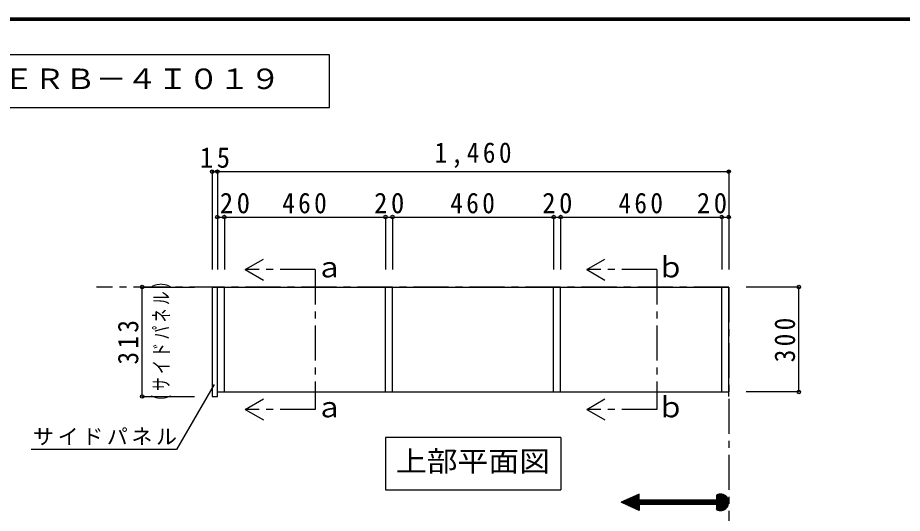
# Model space of a CAD drawing. Units: millimetres at full size, sheet at 1:20. Extents: x -3922 to 3878, y -2932 to 2722.
# Drawn here: x -2578 to -53, y 1306 to 2722 of the extents above; entities that cross this region are included whole.
import ezdxf
from ezdxf.enums import TextEntityAlignment as Align

# ---------------------------------------------------------------- set-up
doc = ezdxf.new("R2010")
doc.units = ezdxf.units.MM
doc.header["$LTSCALE"] = 20
doc.header["$PDMODE"] = 32
doc.header["$PDSIZE"] = 10
doc.linetypes.add('CHAIN1', pattern=[8, 5, -1, 1, -1])
for name, color, linetype in [('0-2_本体', 2, 'Continuous'), ('0-3_固定棚', 3, 'Continuous'), ('0-4_可動棚', 3, 'Continuous'), ('0-A_文字', 7, 'Continuous'), ('0-B_寸法', 7, 'Continuous'), ('F-1_枠', 6, 'Continuous')]:
    doc.layers.add(name, color=color, linetype=linetype)
doc.styles.add('ＭＳ ゴシック', font='')
doc.styles.get('ＭＳ ゴシック').set_extended_font_data('MS Gothic')

msp = doc.modelspace()

# ---------------------------------------------------------------- linework, layer by layer
at = {"layer": '0-2_本体'}
for p, q in [((-2023.06, 1952.35), (-2023.06, 1639.35)), ((-2023.06, 1952.35), (-1988.06, 1952.35)), ((-2008.06, 1639.35), (-2008.06, 1952.35)), ((-1988.06, 1652.35), (-1988.06, 1952.35)), ((-1508.06, 1652.35), (-1508.06, 1952.35)), ((-1028.06, 1652.35), (-1028.06, 1952.35)), ((-568.06, 1652.35), (-568.06, 1952.35)), ((-568.06, 1952.35), (-548.06, 1952.35)), ((-548.06, 1639.35), (-548.06, 1952.35)), ((-2008.06, 1652.35), (-1988.06, 1652.35)), ((-1528.06, 1652.35), (-1508.06, 1652.35)), ((-1048.06, 1652.35), (-1028.06, 1652.35)), ((-568.06, 1652.35), (-548.06, 1652.35)), ((-2023.06, 1639.35), (-2008.06, 1639.35))]:
    msp.add_line(p, q, dxfattribs=at)
at = {"layer": '0-2_本体', "color": 3}
msp.add_line((-2008.06, 1652.35), (-548.06, 1652.35), dxfattribs=at)
at = {"layer": '0-2_本体'}
for points in [[(-1528.06, 1652.35), (-1528.06, 1952.35), (-1508.06, 1952.35)], [(-1048.06, 1652.35), (-1048.06, 1952.35), (-1028.06, 1952.35)]]:
    msp.add_lwpolyline(points, dxfattribs=at)
at = {"layer": '0-3_固定棚'}
for p, q in [((-1988.06, 1952.35), (-1528.06, 1952.35)), ((-1028.06, 1952.35), (-568.06, 1952.35))]:
    msp.add_line(p, q, dxfattribs=at)
at = {"layer": '0-4_可動棚'}
msp.add_line((-1508.06, 1952.35), (-1048.06, 1952.35), dxfattribs=at)
at = {"layer": '0-A_文字'}
for p, q in [((-1688.22, 2615.63), (-3815.36, 2615.63)), ((-1688.22, 2465.63), (-1688.22, 2615.63)), ((-3815.36, 2465.63), (-1688.22, 2465.63)), ((-1928.71, 2002.35), (-1876.75, 2032.35)), ((-953.75, 2002.35), (-901.79, 2032.35)), ((-1928.71, 2002.35), (-1876.75, 1972.35)), ((-953.75, 2002.35), (-901.79, 1972.35)), ((-2017.37, 1673.75), (-2124.45, 1488.28)), ((-1928.71, 1602.35), (-1876.75, 1632.35)), ((-953.75, 1602.35), (-901.79, 1632.35)), ((-1928.71, 1602.35), (-1876.75, 1572.35)), ((-953.75, 1602.35), (-901.79, 1572.35)), ((-1027.46, 1522.35), (-1528.46, 1522.35)), ((-1528.46, 1522.35), (-1528.46, 1372.35)), ((-1027.46, 1522.35), (-1027.46, 1372.35)), ((-2124.45, 1488.28), (-2539.59, 1488.28)), ((-1528.46, 1372.35), (-1027.46, 1372.35)), ((-842.54, 1331.36), (-850.31, 1339.13)), ((-837.25, 1328.91), (-848.37, 1340.03)), ((-831.97, 1326.45), (-846.44, 1340.92)), ((-826.69, 1324), (-844.51, 1341.82)), ((-821.41, 1321.54), (-842.58, 1342.72)), ((-816.12, 1319.09), (-840.65, 1343.61)), ((-810.84, 1316.63), (-838.72, 1344.51)), ((-805.56, 1314.18), (-836.79, 1345.41)), ((-803.96, 1315.41), (-834.86, 1346.31)), ((-803.96, 1318.24), (-832.92, 1347.2)), ((-803.96, 1321.07), (-830.99, 1348.1)), ((-803.96, 1323.9), (-829.06, 1349)), ((-803.96, 1326.73), (-827.13, 1349.9)), ((-803.96, 1329.56), (-825.2, 1350.79)), ((-802.73, 1331.15), (-823.27, 1351.69)), ((-799.9, 1331.15), (-821.34, 1352.59)), ((-797.07, 1331.15), (-819.41, 1353.48)), ((-794.25, 1331.15), (-817.48, 1354.38)), ((-803.96, 1343.7), (-815.54, 1355.28)), ((-803.96, 1346.53), (-813.61, 1356.18)), ((-803.96, 1349.35), (-811.68, 1357.07)), ((-803.96, 1352.18), (-809.75, 1357.97)), ((-803.96, 1355.01), (-807.82, 1358.87)), ((-803.96, 1357.84), (-805.89, 1359.76)), ((-583.48, 1342.95), (-803.96, 1342.95)), ((-791.42, 1331.15), (-803.21, 1342.95)), ((-788.59, 1331.15), (-800.38, 1342.95)), ((-785.76, 1331.15), (-797.55, 1342.95)), ((-782.93, 1331.15), (-794.73, 1342.95)), ((-780.1, 1331.15), (-791.9, 1342.95)), ((-777.27, 1331.15), (-789.07, 1342.95)), ((-774.45, 1331.15), (-786.24, 1342.95)), ((-771.62, 1331.15), (-783.41, 1342.95)), ((-768.79, 1331.15), (-780.58, 1342.95)), ((-765.96, 1331.15), (-777.76, 1342.95)), ((-763.13, 1331.15), (-774.93, 1342.95)), ((-760.3, 1331.15), (-772.1, 1342.95)), ((-757.48, 1331.15), (-769.27, 1342.95)), ((-754.65, 1331.15), (-766.44, 1342.95)), ((-751.82, 1331.15), (-763.61, 1342.95)), ((-748.99, 1331.15), (-760.78, 1342.95)), ((-746.16, 1331.15), (-757.96, 1342.95)), ((-743.33, 1331.15), (-755.13, 1342.95)), ((-740.51, 1331.15), (-752.3, 1342.95)), ((-737.68, 1331.15), (-749.47, 1342.95)), ((-734.85, 1331.15), (-746.64, 1342.95)), ((-732.02, 1331.15), (-743.81, 1342.95)), ((-729.19, 1331.15), (-740.99, 1342.95)), ((-726.36, 1331.15), (-738.16, 1342.95)), ((-723.53, 1331.15), (-735.33, 1342.95)), ((-720.71, 1331.15), (-732.5, 1342.95)), ((-717.88, 1331.15), (-729.67, 1342.95)), ((-715.05, 1331.15), (-726.84, 1342.95)), ((-712.22, 1331.15), (-724.01, 1342.95)), ((-709.39, 1331.15), (-721.19, 1342.95)), ((-706.56, 1331.15), (-718.36, 1342.95)), ((-703.74, 1331.15), (-715.53, 1342.95)), ((-700.91, 1331.15), (-712.7, 1342.95)), ((-698.08, 1331.15), (-709.87, 1342.95)), ((-695.25, 1331.15), (-707.04, 1342.95)), ((-692.42, 1331.15), (-704.22, 1342.95)), ((-689.59, 1331.15), (-701.39, 1342.95)), ((-686.77, 1331.15), (-698.56, 1342.95)), ((-683.94, 1331.15), (-695.73, 1342.95)), ((-681.11, 1331.15), (-692.9, 1342.95)), ((-678.28, 1331.15), (-690.07, 1342.95)), ((-675.45, 1331.15), (-687.25, 1342.95)), ((-672.62, 1331.15), (-684.42, 1342.95)), ((-669.79, 1331.15), (-681.59, 1342.95)), ((-666.97, 1331.15), (-678.76, 1342.95)), ((-664.14, 1331.15), (-675.93, 1342.95)), ((-661.31, 1331.15), (-673.1, 1342.95)), ((-658.48, 1331.15), (-670.27, 1342.95)), ((-655.65, 1331.15), (-667.45, 1342.95)), ((-652.82, 1331.15), (-664.62, 1342.95)), ((-650, 1331.15), (-661.79, 1342.95)), ((-647.17, 1331.15), (-658.96, 1342.95)), ((-644.34, 1331.15), (-656.13, 1342.95)), ((-641.51, 1331.15), (-653.3, 1342.95)), ((-638.68, 1331.15), (-650.48, 1342.95)), ((-635.85, 1331.15), (-647.65, 1342.95)), ((-633.03, 1331.15), (-644.82, 1342.95)), ((-630.2, 1331.15), (-641.99, 1342.95)), ((-627.37, 1331.15), (-639.16, 1342.95)), ((-624.54, 1331.15), (-636.33, 1342.95)), ((-621.71, 1331.15), (-633.51, 1342.95)), ((-618.88, 1331.15), (-630.68, 1342.95)), ((-616.05, 1331.15), (-627.85, 1342.95)), ((-613.23, 1331.15), (-625.02, 1342.95)), ((-610.4, 1331.15), (-622.19, 1342.95)), ((-607.57, 1331.15), (-619.36, 1342.95)), ((-604.74, 1331.15), (-616.53, 1342.95)), ((-601.91, 1331.15), (-613.71, 1342.95)), ((-599.08, 1331.15), (-610.88, 1342.95)), ((-596.26, 1331.15), (-608.05, 1342.95)), ((-593.43, 1331.15), (-605.22, 1342.95)), ((-590.6, 1331.15), (-602.39, 1342.95)), ((-587.77, 1331.15), (-599.56, 1342.95)), ((-584.94, 1331.15), (-596.74, 1342.95)), ((-565.28, 1314.32), (-593.91, 1342.95)), ((-563.16, 1315.03), (-591.08, 1342.95)), ((-561.19, 1315.89), (-588.25, 1342.95)), ((-559.37, 1316.89), (-585.42, 1342.95)), ((-583.48, 1357.5), (-583.48, 1342.95)), ((-552.13, 1323.8), (-583.48, 1355.14)), ((-553.34, 1322.17), (-583.48, 1352.31)), ((-554.66, 1320.67), (-583.48, 1349.49)), ((-556.11, 1319.29), (-583.48, 1346.66)), ((-557.68, 1318.03), (-583.48, 1343.83)), ((-551.05, 1325.55), (-583.17, 1357.67)), ((-550.11, 1327.43), (-581.29, 1358.61)), ((-549.31, 1329.46), (-579.26, 1359.41)), ((-548.68, 1331.66), (-577.06, 1360.04)), ((-548.25, 1334.06), (-574.66, 1360.47)), ((-548.06, 1336.7), (-572.02, 1360.66)), ((-548.21, 1339.67), (-569.05, 1360.51)), ((-548.86, 1343.16), (-565.56, 1359.86)), ((-550.62, 1347.74), (-560.98, 1358.1)), ((-853.1, 1336.27), (-854.17, 1337.33)), ((-847.82, 1333.81), (-852.24, 1338.23)), ((-583.48, 1331.15), (-803.96, 1331.15)), ((-583.48, 1331.15), (-583.48, 1316.6)), ((-567.58, 1313.79), (-583.48, 1329.69)), ((-570.11, 1313.49), (-583.48, 1326.86)), ((-572.92, 1313.47), (-583.48, 1324.03)), ((-576.14, 1313.86), (-583.48, 1321.2)), ((-580.1, 1314.99), (-583.48, 1318.37))]:
    msp.add_line(p, q, dxfattribs=at)
at = {"layer": '0-A_文字', "linetype": 'CHAIN1'}
for p, q in [((-1728.71, 2002.35), (-1928.71, 2002.35)), ((-1728.71, 2002.35), (-1728.71, 1602.35)), ((-753.75, 2002.35), (-953.75, 2002.35)), ((-753.75, 2002.35), (-753.75, 1602.35)), ((-548.06, 1952.35), (-2353.06, 1952.35)), ((-548.06, 1952.35), (-548.06, -2040.71)), ((-1728.71, 1602.35), (-1928.71, 1602.35)), ((-753.75, 1602.35), (-953.75, 1602.35))]:
    msp.add_line(p, q, dxfattribs=at)
at = {"layer": '0-A_文字'}
for points in [[(-803.96, 1342.95), (-803.96, 1360.66), (-854.78, 1337.05)], [(-803.96, 1331.15), (-803.96, 1313.44), (-854.78, 1337.05)]]:
    msp.add_lwpolyline(points, dxfattribs=at)
msp.add_arc((-571.67, 1337.05), 23.61, 240, 120, dxfattribs=at)
at = {"layer": '0-B_寸法', "color": 4}
for p, q in [((-2023.06, 2282.35), (-2008.06, 2282.35)), ((-2023.06, 2282.35), (-2023.06, 2002.35)), ((-2008.06, 2282.35), (-2008.06, 2002.35)), ((-2008.06, 2282.35), (-548.06, 2282.35)), ((-2008.06, 2282.35), (-2008.06, 2002.35)), ((-548.06, 2282.35), (-548.06, 2002.35)), ((-548.06, 2282.35), (-548.06, 2002.35)), ((-2008.06, 2152.35), (-1988.06, 2152.35)), ((-2008.06, 2152.35), (-2008.06, 2002.35)), ((-1988.06, 2152.35), (-1988.06, 2002.35)), ((-1988.06, 2152.35), (-1528.06, 2152.35)), ((-1528.06, 2152.35), (-1528.06, 2002.35)), ((-1528.06, 2152.35), (-1508.06, 2152.35)), ((-1508.06, 2152.35), (-1508.06, 2002.35)), ((-1508.06, 2152.35), (-1048.06, 2152.35)), ((-1048.06, 2152.35), (-1048.06, 2002.35)), ((-1048.06, 2152.35), (-1028.06, 2152.35)), ((-1028.06, 2152.35), (-1028.06, 2002.35)), ((-1028.06, 2152.35), (-568.06, 2152.35)), ((-568.06, 2152.35), (-568.06, 2002.35)), ((-568.06, 2152.35), (-548.06, 2152.35)), ((-548.06, 2152.35), (-548.06, 2002.35)), ((-2223.06, 1639.35), (-2223.06, 1952.35)), ((-2223.06, 1952.35), (-2073.06, 1952.35)), ((-348.06, 1952.35), (-498.06, 1952.35)), ((-348.06, 1652.35), (-348.06, 1952.35)), ((-348.06, 1652.35), (-498.06, 1652.35)), ((-2223.06, 1639.35), (-2073.06, 1639.35))]:
    msp.add_line(p, q, dxfattribs=at)
at = {"layer": '0-B_寸法'}
for p in [(-2023.06, 2282.35), (-2008.06, 2282.35), (-548.06, 2282.35), (-548.06, 2282.35), (-2008.06, 2152.35), (-1988.06, 2152.35), (-1528.06, 2152.35), (-1508.06, 2152.35), (-1048.06, 2152.35), (-1028.06, 2152.35), (-568.06, 2152.35), (-548.06, 2152.35), (-2223.06, 1952.35), (-348.06, 1952.35), (-2223.06, 1639.35), (-348.06, 1652.35)]:
    msp.add_point(p, dxfattribs=at)
at = {"layer": 'F-1_枠'}
for p, q in [((-3922.03, 2722.29), (3877.97, 2722.29)), ((-3922.03, 2718.96), (3877.97, 2718.96)), ((-3922.03, 2715.63), (3877.97, 2715.63))]:
    msp.add_line(p, q, dxfattribs=at)

# ---------------------------------------------------------------- texts
at = {"layer": '0-A_文字', "style": 'ＭＳ ゴシック', "width": 1.1}
for s, p in [('ランドリールームプラン\u3000ＥＲＢ－４Ｉ０１９', (-3675.36, 2500.63)), ('上部平面図', (-1498.46, 1407.35))]:
    msp.add_text(s, height=58.65, dxfattribs=at).set_placement(p, align=Align.BOTTOM_LEFT)
at = {"layer": '0-A_文字', "style": 'ＭＳ ゴシック'}
for s, p in [('ａ', (-1728.71, 1962.35)), ('ｂ', (-753.75, 1962.35)), ('ｂ', (-753.75, 1562.35)), ('ａ', (-1728.71, 1562.35))]:
    msp.add_text(s, height=58.65, dxfattribs=at).set_placement(p, align=Align.BOTTOM_LEFT)
at = {"layer": '0-A_文字', "insert": (-2534.45, 1500.22), "char_height": 43.99, "attachment_point": 7, "style": 'ＭＳ ゴシック'}
msp.add_mtext('\\T1.17;サイドパネル', dxfattribs=at)
at = {"layer": '0-B_寸法', "char_height": 58.65, "attachment_point": 7, "style": 'ＭＳ ゴシック'}
for s, insert in [('\\T1.27;\\W0.95;15', (-2058.06, 2292.35)), ('\\T1.28;\\W0.9;1,460', (-1388.06, 2292.35)), ('\\T1.27;\\W0.95;20', (-2001.13, 2162.35)), ('\\T1.27;\\W0.9;460', (-1823.06, 2162.35)), ('\\T1.27;\\W0.95;20', (-1560.56, 2162.35)), ('\\T1.27;\\W0.9;460', (-1343.06, 2162.35)), ('\\T1.27;\\W0.95;20', (-1080.56, 2162.35)), ('\\T1.27;\\W0.9;460', (-863.06, 2162.35)), ('\\T1.27;\\W0.95;20', (-639.04, 2162.35))]:
    msp.add_mtext(s, dxfattribs=dict(at, insert=insert))
at = {"layer": '0-B_寸法', "attachment_point": 7, "rotation": 90, "style": 'ＭＳ ゴシック'}
for s, insert, char_height in [('\\T1.26;\\W0.65;（サイドパネル）', (-2140.56, 1605.85), 43.99), ('\\T1.27;\\W0.9;313', (-2233.06, 1730.85), 58.65), ('\\T1.27;\\W0.9;300', (-358.06, 1737.35), 58.65)]:
    msp.add_mtext(s, dxfattribs=dict(at, insert=insert, char_height=char_height))

doc.saveas('drawing.dxf')
